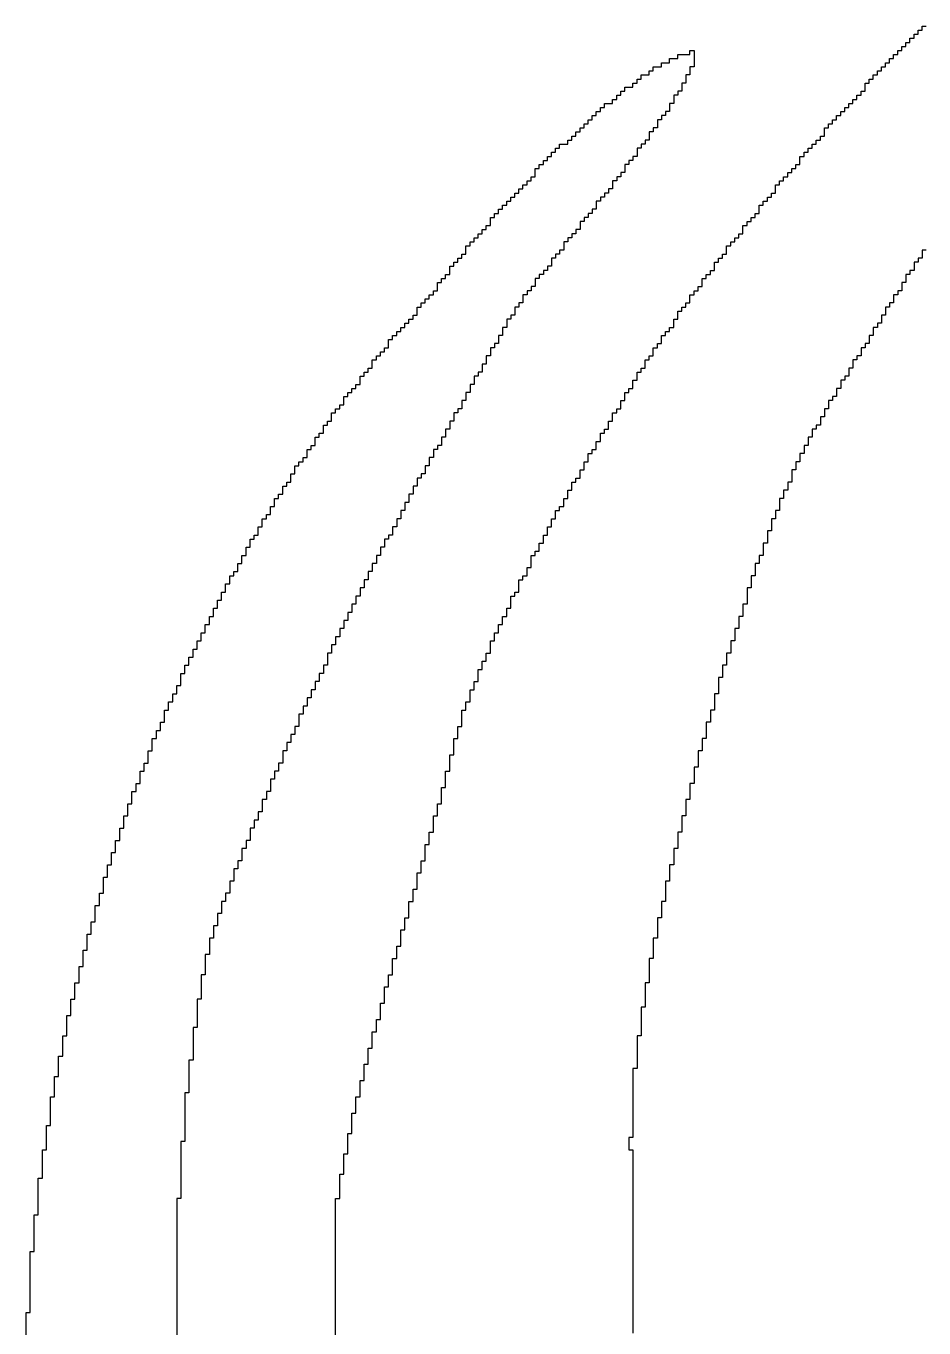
# Model space of a CAD drawing. Header units: millimetres. Extents: x 536434 to 536922, y 4231735 to 4231855.
# Drawn here: x 536458.13 to 536459.249, y 4231772.034 to 4231773.659 of the extents above; entities that cross this region are included whole.
import ezdxf

# ---------------------------------------------------------------- set-up
doc = ezdxf.new("R2010")
doc.units = ezdxf.units.MM
doc.linetypes.add('DUZ', pattern=[0])
doc.layers.get('0').update_dxf_attribs({"lineweight": 13})
doc.layers.add('MURAT_ANTET', color=7, linetype='DUZ')
doc.layers.add('R2V', color=7, linetype='Continuous')

# ---------------------------------------------------------------- blocks, each defined once
blk = doc.blocks.new('tamay')
at = {"layer": 'R2V', "color": 0}
for points in [[(1480.95, 3629.48, 0), (1478.46, 3629.48, 0), (1478.46, 3624.5, 0), (1475.97, 3624.5, 0), (1475.97, 3622.01, 0), (1473.48, 3622.01, 0), (1473.48, 3617.03, 0), (1470.99, 3617.03, 0), (1470.99, 3614.53, 0), (1468.5, 3614.53, 0), (1468.5, 3609.55, 0), (1466, 3609.55, 0), (1466, 3604.57, 0), (1463.51, 3604.57, 0), (1463.51, 3602.08, 0), (1461.02, 3602.08, 0), (1461.02, 3597.09, 0), (1458.53, 3597.09, 0), (1458.53, 3594.6, 0), (1456.04, 3594.6, 0), (1456.04, 3589.62, 0), (1453.55, 3589.62, 0), (1453.55, 3584.64, 0), (1451.06, 3584.64, 0), (1451.06, 3582.15, 0), (1448.56, 3582.15, 0), (1448.56, 3577.16, 0), (1446.07, 3577.16, 0), (1446.07, 3572.18, 0), (1443.58, 3572.18, 0), (1443.58, 3569.69, 0), (1441.09, 3569.69, 0), (1441.09, 3564.71, 0), (1438.6, 3564.71, 0), (1438.6, 3562.21, 0), (1436.11, 3562.21, 0), (1436.11, 3557.23, 0), (1433.62, 3557.23, 0), (1433.62, 3552.25, 0), (1431.12, 3552.25, 0), (1431.12, 3549.76, 0), (1428.63, 3549.76, 0), (1428.63, 3544.77, 0), (1426.14, 3544.77, 0), (1426.14, 3539.79, 0), (1423.65, 3539.79, 0), (1423.65, 3537.3, 0), (1421.16, 3537.3, 0), (1421.16, 3532.32, 0), (1418.67, 3532.32, 0), (1418.67, 3527.34, 0), (1416.18, 3527.34, 0), (1416.18, 3522.35, 0), (1413.68, 3522.35, 0), (1413.68, 3519.86, 0), (1411.19, 3519.86, 0), (1411.19, 3514.88, 0), (1408.7, 3514.88, 0), (1408.7, 3509.9, 0), (1406.21, 3509.9, 0), (1406.21, 3504.91, 0), (1403.72, 3504.91, 0), (1403.72, 3499.93, 0), (1401.23, 3499.93, 0), (1401.23, 3494.95, 0), (1398.74, 3494.95, 0), (1398.74, 3487.47, 0), (1396.24, 3487.47, 0), (1396.24, 3482.49, 0), (1393.75, 3482.49, 0), (1393.75, 3477.51, 0), (1391.26, 3477.51, 0), (1391.26, 3470.03, 0), (1388.77, 3470.03, 0), (1388.77, 3465.05, 0), (1386.28, 3465.05, 0), (1386.28, 3457.58, 0), (1383.79, 3457.58, 0), (1383.79, 3450.1, 0), (1381.3, 3450.1, 0), (1381.3, 3442.63, 0), (1378.8, 3442.63, 0), (1378.8, 3437.64, 0), (1376.31, 3437.64, 0), (1376.31, 3430.17, 0), (1373.82, 3430.17, 0), (1373.82, 3422.7, 0), (1371.33, 3422.7, 0), (1371.33, 3412.73, 0), (1368.84, 3412.73, 0), (1368.84, 3405.26, 0), (1366.35, 3405.26, 0), (1366.35, 3397.78, 0), (1363.86, 3397.78, 0), (1363.86, 3390.31, 0), (1361.36, 3390.31, 0), (1361.36, 3382.83, 0), (1358.87, 3382.83, 0), (1358.87, 3375.36, 0), (1356.38, 3375.36, 0), (1356.38, 3367.88, 0), (1353.89, 3367.88, 0), (1353.89, 3357.92, 0), (1351.4, 3357.92, 0), (1351.4, 3347.95, 0), (1348.91, 3347.95, 0), (1348.91, 3340.48, 0), (1346.42, 3340.48, 0), (1346.42, 3330.51, 0), (1343.92, 3330.51, 0), (1343.92, 3323.04, 0), (1341.43, 3323.04, 0), (1341.43, 3313.07, 0), (1338.94, 3313.07, 0), (1338.94, 3303.11, 0), (1336.45, 3303.11, 0), (1336.45, 3293.14, 0), (1333.96, 3293.14, 0), (1333.96, 3283.18, 0), (1331.47, 3283.18, 0), (1331.47, 3273.21, 0), (1328.98, 3273.21, 0), (1328.98, 3263.25, 0), (1326.48, 3263.25, 0), (1326.48, 3253.28, 0), (1323.99, 3253.28, 0), (1323.99, 3243.31, 0), (1321.5, 3243.31, 0), (1321.5, 3230.86, 0), (1319.01, 3230.86, 0), (1319.01, 3220.89, 0), (1316.52, 3220.89, 0), (1316.52, 3208.43, 0), (1314.03, 3208.43, 0), (1314.03, 3195.98, 0), (1311.54, 3195.98, 0), (1311.54, 3181.03, 0), (1309.05, 3181.03, 0), (1309.05, 3166.08, 0), (1306.55, 3166.08, 0), (1306.55, 3148.64, 0), (1304.06, 3148.64, 0), (1304.06, 3128.71, 0), (1301.57, 3128.71, 0), (1301.57, 3086.36, 0), (1299.08, 3086.36, 0), (1299.08, 3078.88, 0), (1301.57, 3078.88, 0), (1301.57, 2966.77, 0)], [(1119.7, 2919.43, 0), (1119.7, 3048.98, 0), (1122.19, 3048.98, 0), (1122.19, 3063.93, 0), (1124.68, 3063.93, 0), (1124.68, 3076.39, 0), (1127.17, 3076.39, 0), (1127.17, 3088.85, 0), (1129.66, 3088.85, 0), (1129.66, 3101.3, 0), (1132.16, 3101.3, 0), (1132.16, 3111.27, 0), (1134.65, 3111.27, 0), (1134.65, 3121.24, 0), (1137.14, 3121.24, 0), (1137.14, 3131.2, 0), (1139.63, 3131.2, 0), (1139.63, 3141.17, 0), (1142.12, 3141.17, 0), (1142.12, 3151.13, 0), (1144.61, 3151.13, 0), (1144.61, 3158.61, 0), (1147.1, 3158.61, 0), (1147.1, 3168.57, 0), (1149.6, 3168.57, 0), (1149.6, 3178.54, 0), (1152.09, 3178.54, 0), (1152.09, 3186.01, 0), (1154.58, 3186.01, 0), (1154.58, 3195.98, 0), (1157.07, 3195.98, 0), (1157.07, 3203.45, 0), (1159.56, 3203.45, 0), (1159.56, 3213.42, 0), (1162.05, 3213.42, 0), (1162.05, 3220.89, 0), (1164.54, 3220.89, 0), (1164.54, 3230.86, 0), (1167.04, 3230.86, 0), (1167.04, 3238.33, 0), (1169.53, 3238.33, 0), (1169.53, 3248.3, 0), (1172.02, 3248.3, 0), (1172.02, 3255.77, 0), (1174.51, 3255.77, 0), (1174.51, 3265.74, 0), (1177, 3265.74, 0), (1177, 3273.21, 0), (1179.49, 3273.21, 0), (1179.49, 3283.18, 0), (1181.98, 3283.18, 0), (1181.98, 3290.65, 0), (1184.47, 3290.65, 0), (1184.47, 3300.62, 0), (1186.97, 3300.62, 0), (1186.97, 3310.58, 0), (1189.46, 3310.58, 0), (1189.46, 3320.55, 0), (1191.95, 3320.55, 0), (1191.95, 3330.51, 0), (1194.44, 3330.51, 0), (1194.44, 3337.99, 0), (1196.93, 3337.99, 0), (1196.93, 3347.95, 0), (1199.42, 3347.95, 0), (1199.42, 3352.94, 0), (1201.91, 3352.94, 0), (1201.91, 3360.41, 0), (1204.41, 3360.41, 0), (1204.41, 3365.39, 0), (1206.9, 3365.39, 0), (1206.9, 3372.87, 0), (1209.39, 3372.87, 0), (1209.39, 3377.85, 0), (1211.88, 3377.85, 0), (1211.88, 3382.83, 0), (1214.37, 3382.83, 0), (1214.37, 3390.31, 0), (1216.86, 3390.31, 0), (1216.86, 3395.29, 0), (1219.35, 3395.29, 0), (1219.35, 3400.27, 0), (1221.85, 3400.27, 0), (1221.85, 3405.26, 0), (1224.34, 3405.26, 0), (1224.34, 3410.24, 0), (1226.83, 3410.24, 0), (1226.83, 3417.71, 0), (1229.32, 3417.71, 0), (1229.32, 3420.2, 0), (1231.81, 3420.2, 0), (1231.81, 3427.68, 0), (1234.3, 3427.68, 0), (1234.3, 3430.17, 0), (1236.79, 3430.17, 0), (1236.79, 3435.15, 0), (1239.29, 3435.15, 0), (1239.29, 3442.63, 0), (1241.78, 3442.63, 0), (1241.78, 3445.12, 0), (1244.27, 3445.12, 0), (1244.27, 3450.1, 0), (1246.76, 3450.1, 0), (1246.76, 3455.08, 0), (1249.25, 3455.08, 0), (1249.25, 3460.07, 0), (1251.74, 3460.07, 0), (1251.74, 3465.05, 0), (1254.23, 3465.05, 0), (1254.23, 3470.03, 0), (1256.73, 3470.03, 0), (1256.73, 3472.52, 0), (1259.22, 3472.52, 0), (1259.22, 3477.51, 0), (1261.71, 3477.51, 0), (1261.71, 3482.49, 0), (1264.2, 3482.49, 0), (1264.2, 3487.47, 0), (1266.69, 3487.47, 0), (1266.69, 3489.96, 0), (1269.18, 3489.96, 0), (1269.18, 3494.95, 0), (1271.67, 3494.95, 0), (1271.67, 3499.93, 0), (1274.17, 3499.93, 0), (1274.17, 3504.91, 0), (1276.66, 3504.91, 0), (1276.66, 3507.4, 0), (1279.15, 3507.4, 0), (1279.15, 3512.39, 0), (1281.64, 3512.39, 0), (1281.64, 3517.37, 0), (1284.13, 3517.37, 0), (1284.13, 3519.86, 0), (1286.62, 3519.86, 0), (1286.62, 3524.84, 0), (1289.11, 3524.84, 0), (1289.11, 3529.83, 0), (1291.61, 3529.83, 0), (1291.61, 3532.32, 0), (1294.1, 3532.32, 0), (1294.1, 3537.3, 0), (1296.59, 3537.3, 0), (1296.59, 3542.28, 0), (1299.08, 3542.28, 0), (1299.08, 3544.77, 0), (1301.57, 3544.77, 0), (1301.57, 3549.76, 0), (1304.06, 3549.76, 0), (1304.06, 3554.74, 0), (1306.55, 3554.74, 0), (1306.55, 3557.23, 0), (1309.05, 3557.23, 0), (1309.05, 3562.21, 0), (1311.54, 3562.21, 0), (1311.54, 3564.71, 0), (1314.03, 3564.71, 0), (1314.03, 3569.69, 0), (1316.52, 3569.69, 0), (1316.52, 3572.18, 0), (1319.01, 3572.18, 0), (1319.01, 3577.16, 0), (1321.5, 3577.16, 0), (1321.5, 3579.65, 0), (1323.99, 3579.65, 0), (1323.99, 3582.15, 0), (1326.48, 3582.15, 0), (1326.48, 3587.13, 0), (1328.98, 3587.13, 0), (1328.98, 3592.11, 0), (1331.47, 3592.11, 0), (1331.47, 3594.6, 0), (1333.96, 3594.6, 0), (1333.96, 3597.09, 0), (1336.45, 3597.09, 0), (1336.45, 3602.08, 0), (1338.94, 3602.08, 0), (1338.94, 3604.57, 0), (1341.43, 3604.57, 0), (1341.43, 3607.06, 0), (1343.92, 3607.06, 0), (1343.92, 3612.04, 0), (1346.42, 3612.04, 0), (1346.42, 3614.53, 0), (1348.91, 3614.53, 0), (1348.91, 3617.03, 0), (1351.4, 3617.03, 0), (1351.4, 3622.01, 0), (1353.89, 3622.01, 0), (1353.89, 3624.5, 0), (1356.38, 3624.5, 0), (1356.38, 3626.99, 0), (1358.87, 3626.99, 0), (1358.87, 3631.97, 0), (1361.36, 3631.97, 0), (1361.36, 3634.47, 0), (1363.86, 3634.47, 0), (1363.86, 3636.96, 0), (1366.35, 3636.96, 0), (1366.35, 3639.45, 0), (1368.84, 3639.45, 0), (1368.84, 3644.43, 0), (1371.33, 3644.43, 0), (1371.33, 3646.92, 0), (1373.82, 3646.92, 0), (1373.82, 3649.41, 0), (1376.31, 3649.41, 0), (1376.31, 3651.91, 0), (1378.8, 3651.91, 0), (1378.8, 3656.89, 0), (1381.3, 3656.89, 0), (1381.3, 3659.38, 0), (1383.79, 3659.38, 0), (1383.79, 3661.87, 0), (1386.28, 3661.87, 0), (1386.28, 3664.36, 0), (1388.77, 3664.36, 0), (1388.77, 3669.35, 0), (1391.26, 3669.35, 0), (1391.26, 3671.84, 0), (1393.75, 3671.84, 0), (1393.75, 3674.33, 0), (1396.24, 3674.33, 0), (1396.24, 3676.82, 0), (1398.74, 3676.82, 0), (1398.74, 3679.31, 0), (1401.23, 3679.31, 0), (1401.23, 3681.8, 0), (1403.72, 3681.8, 0), (1403.72, 3686.79, 0), (1406.21, 3686.79, 0), (1406.21, 3689.28, 0), (1408.7, 3689.28, 0), (1408.7, 3691.77, 0), (1411.19, 3691.77, 0), (1411.19, 3694.26, 0), (1413.68, 3694.26, 0), (1413.68, 3696.75, 0), (1416.18, 3696.75, 0), (1416.18, 3699.24, 0), (1418.67, 3699.24, 0), (1418.67, 3704.22, 0), (1421.16, 3704.22, 0), (1421.16, 3706.72, 0), (1423.65, 3706.72, 0), (1423.65, 3709.21, 0), (1426.14, 3709.21, 0), (1426.14, 3711.7, 0), (1428.63, 3711.7, 0), (1428.63, 3714.19, 0), (1431.12, 3714.19, 0), (1431.12, 3716.68, 0), (1433.62, 3716.68, 0), (1433.62, 3719.17, 0), (1436.11, 3719.17, 0), (1436.11, 3721.66, 0), (1438.6, 3721.66, 0), (1438.6, 3724.16, 0), (1441.09, 3724.16, 0), (1441.09, 3726.65, 0), (1443.58, 3726.65, 0), (1443.58, 3731.63, 0), (1446.07, 3731.63, 0), (1446.07, 3734.12, 0), (1448.56, 3734.12, 0), (1448.56, 3736.61, 0), (1451.06, 3736.61, 0), (1451.06, 3739.1, 0), (1453.55, 3739.1, 0), (1453.55, 3741.6, 0), (1456.04, 3741.6, 0), (1456.04, 3744.09, 0), (1458.53, 3744.09, 0), (1458.53, 3746.58, 0), (1461.02, 3746.58, 0), (1461.02, 3749.07, 0), (1463.51, 3749.07, 0), (1463.51, 3751.56, 0), (1466, 3751.56, 0), (1466, 3754.05, 0), (1468.5, 3754.05, 0), (1468.5, 3756.54, 0), (1470.99, 3756.54, 0), (1470.99, 3759.04, 0), (1473.48, 3759.04, 0), (1473.48, 3761.53, 0), (1475.97, 3761.53, 0), (1475.97, 3764.02, 0), (1478.46, 3764.02, 0), (1478.46, 3766.51, 0), (1480.95, 3766.51, 0)], [(1338.94, 3751.56, 0), (1338.94, 3751.56, 0), (1338.94, 3741.6, 0), (1336.45, 3741.6, 0), (1336.45, 3736.61, 0), (1333.96, 3736.61, 0), (1333.96, 3731.63, 0), (1331.47, 3731.63, 0), (1331.47, 3726.65, 0), (1328.98, 3726.65, 0), (1328.98, 3724.16, 0), (1326.48, 3724.16, 0), (1326.48, 3719.17, 0), (1323.99, 3719.17, 0), (1323.99, 3714.19, 0), (1321.5, 3714.19, 0), (1321.5, 3711.7, 0), (1319.01, 3711.7, 0), (1319.01, 3709.21, 0), (1316.52, 3709.21, 0), (1316.52, 3704.22, 0), (1314.03, 3704.22, 0), (1314.03, 3701.73, 0), (1311.54, 3701.73, 0), (1311.54, 3696.75, 0), (1309.05, 3696.75, 0), (1309.05, 3694.26, 0), (1306.55, 3694.26, 0), (1306.55, 3691.77, 0), (1304.06, 3691.77, 0), (1304.06, 3686.79, 0), (1301.57, 3686.79, 0), (1301.57, 3684.29, 0), (1299.08, 3684.29, 0), (1299.08, 3681.8, 0), (1296.59, 3681.8, 0), (1296.59, 3676.82, 0), (1294.1, 3676.82, 0), (1294.1, 3674.33, 0), (1291.61, 3674.33, 0), (1291.61, 3671.84, 0), (1289.11, 3671.84, 0), (1289.11, 3666.85, 0), (1286.62, 3666.85, 0), (1286.62, 3664.36, 0), (1284.13, 3664.36, 0), (1284.13, 3661.87, 0), (1281.64, 3661.87, 0), (1281.64, 3659.38, 0), (1279.15, 3659.38, 0), (1279.15, 3654.4, 0), (1276.66, 3654.4, 0), (1276.66, 3651.91, 0), (1274.17, 3651.91, 0), (1274.17, 3649.41, 0), (1271.67, 3649.41, 0), (1271.67, 3646.92, 0), (1269.18, 3646.92, 0), (1269.18, 3641.94, 0), (1266.69, 3641.94, 0), (1266.69, 3639.45, 0), (1264.2, 3639.45, 0), (1264.2, 3636.96, 0), (1261.71, 3636.96, 0), (1261.71, 3634.47, 0), (1259.22, 3634.47, 0), (1259.22, 3629.48, 0), (1256.73, 3629.48, 0), (1256.73, 3626.99, 0), (1254.23, 3626.99, 0), (1254.23, 3624.5, 0), (1251.74, 3624.5, 0), (1251.74, 3619.52, 0), (1249.25, 3619.52, 0), (1249.25, 3617.03, 0), (1246.76, 3617.03, 0), (1246.76, 3614.53, 0), (1244.27, 3614.53, 0), (1244.27, 3612.04, 0), (1241.78, 3612.04, 0), (1241.78, 3607.06, 0), (1239.29, 3607.06, 0), (1239.29, 3604.57, 0), (1236.79, 3604.57, 0), (1236.79, 3602.08, 0), (1234.3, 3602.08, 0), (1234.3, 3597.09, 0), (1231.81, 3597.09, 0), (1231.81, 3594.6, 0), (1229.32, 3594.6, 0), (1229.32, 3589.62, 0), (1226.83, 3589.62, 0), (1226.83, 3587.13, 0), (1224.34, 3587.13, 0), (1224.34, 3582.15, 0), (1221.85, 3582.15, 0), (1221.85, 3577.16, 0), (1219.35, 3577.16, 0), (1219.35, 3572.18, 0), (1216.86, 3572.18, 0), (1216.86, 3569.69, 0), (1214.37, 3569.69, 0), (1214.37, 3564.71, 0), (1211.88, 3564.71, 0), (1211.88, 3559.72, 0), (1209.39, 3559.72, 0), (1209.39, 3554.74, 0), (1206.9, 3554.74, 0), (1206.9, 3552.25, 0), (1204.41, 3552.25, 0), (1204.41, 3547.27, 0), (1201.91, 3547.27, 0), (1201.91, 3542.28, 0), (1199.42, 3542.28, 0), (1199.42, 3537.3, 0), (1196.93, 3537.3, 0), (1196.93, 3532.32, 0), (1194.44, 3532.32, 0), (1194.44, 3529.83, 0), (1191.95, 3529.83, 0), (1191.95, 3524.84, 0), (1189.46, 3524.84, 0), (1189.46, 3519.86, 0), (1186.97, 3519.86, 0), (1186.97, 3514.88, 0), (1184.47, 3514.88, 0), (1184.47, 3509.9, 0), (1181.98, 3509.9, 0), (1181.98, 3507.4, 0), (1179.49, 3507.4, 0), (1179.49, 3502.42, 0), (1177, 3502.42, 0), (1177, 3497.44, 0), (1174.51, 3497.44, 0), (1174.51, 3492.46, 0), (1172.02, 3492.46, 0), (1172.02, 3489.96, 0), (1169.53, 3489.96, 0), (1169.53, 3484.98, 0), (1167.04, 3484.98, 0), (1167.04, 3480, 0), (1164.54, 3480, 0), (1164.54, 3475.02, 0), (1162.05, 3475.02, 0), (1162.05, 3470.03, 0), (1159.56, 3470.03, 0), (1159.56, 3465.05, 0), (1157.07, 3465.05, 0), (1157.07, 3460.07, 0), (1154.58, 3460.07, 0), (1154.58, 3455.08, 0), (1152.09, 3455.08, 0), (1152.09, 3452.59, 0), (1149.6, 3452.59, 0), (1149.6, 3447.61, 0), (1147.1, 3447.61, 0), (1147.1, 3442.63, 0), (1144.61, 3442.63, 0), (1144.61, 3437.64, 0), (1142.12, 3437.64, 0), (1142.12, 3432.66, 0), (1139.63, 3432.66, 0), (1139.63, 3427.68, 0), (1137.14, 3427.68, 0), (1137.14, 3422.7, 0), (1134.65, 3422.7, 0), (1134.65, 3417.71, 0), (1132.16, 3417.71, 0), (1132.16, 3412.73, 0), (1129.66, 3412.73, 0), (1129.66, 3407.75, 0), (1127.17, 3407.75, 0), (1127.17, 3402.76, 0), (1124.68, 3402.76, 0), (1124.68, 3397.78, 0), (1122.19, 3397.78, 0), (1122.19, 3392.8, 0), (1119.7, 3392.8, 0), (1119.7, 3387.82, 0), (1117.21, 3387.82, 0), (1117.21, 3382.83, 0), (1114.72, 3382.83, 0), (1114.72, 3375.36, 0), (1112.22, 3375.36, 0), (1112.22, 3370.38, 0), (1109.73, 3370.38, 0), (1109.73, 3365.39, 0), (1107.24, 3365.39, 0), (1107.24, 3360.41, 0), (1104.75, 3360.41, 0), (1104.75, 3355.43, 0), (1102.26, 3355.43, 0), (1102.26, 3350.44, 0), (1099.77, 3350.44, 0), (1099.77, 3345.46, 0), (1097.28, 3345.46, 0), (1097.28, 3337.99, 0), (1094.78, 3337.99, 0), (1094.78, 3333, 0), (1092.29, 3333, 0), (1092.29, 3328.02, 0), (1089.8, 3328.02, 0), (1089.8, 3323.04, 0), (1087.31, 3323.04, 0), (1087.31, 3315.56, 0), (1084.82, 3315.56, 0), (1084.82, 3310.58, 0), (1082.33, 3310.58, 0), (1082.33, 3305.6, 0), (1079.84, 3305.6, 0), (1079.84, 3298.12, 0), (1077.34, 3298.12, 0), (1077.34, 3293.14, 0), (1074.85, 3293.14, 0), (1074.85, 3285.67, 0), (1072.36, 3285.67, 0), (1072.36, 3280.69, 0), (1069.87, 3280.69, 0), (1069.87, 3275.7, 0), (1067.38, 3275.7, 0), (1067.38, 3268.23, 0), (1064.89, 3268.23, 0), (1064.89, 3263.25, 0), (1062.4, 3263.25, 0), (1062.4, 3255.77, 0), (1059.9, 3255.77, 0), (1059.9, 3250.79, 0), (1057.41, 3250.79, 0), (1057.41, 3243.31, 0), (1054.92, 3243.31, 0), (1054.92, 3235.84, 0), (1052.43, 3235.84, 0), (1052.43, 3230.86, 0), (1049.94, 3230.86, 0), (1049.94, 3223.38, 0), (1047.45, 3223.38, 0), (1047.45, 3215.91, 0), (1044.96, 3215.91, 0), (1044.96, 3208.43, 0), (1042.46, 3208.43, 0), (1042.46, 3198.47, 0), (1039.97, 3198.47, 0), (1039.97, 3186.01, 0), (1037.48, 3186.01, 0), (1037.48, 3171.06, 0), (1034.99, 3171.06, 0), (1034.99, 3153.62, 0), (1032.5, 3153.62, 0), (1032.5, 3133.69, 0), (1030.01, 3133.69, 0), (1030.01, 3113.76, 0), (1027.52, 3113.76, 0), (1027.52, 3083.86, 0), (1025.02, 3083.86, 0), (1025.02, 3048.98, 0), (1022.53, 3048.98, 0), (1022.53, 2874.59, 0)], [(930.35, 2844.69, 0), (930.35, 2979.22, 0), (932.84, 2979.22, 0), (932.84, 3016.6, 0), (935.33, 3016.6, 0), (935.33, 3039.02, 0), (937.82, 3039.02, 0), (937.82, 3061.44, 0), (940.32, 3061.44, 0), (940.32, 3078.88, 0), (942.81, 3078.88, 0), (942.81, 3093.83, 0), (945.3, 3093.83, 0), (945.3, 3111.27, 0), (947.79, 3111.27, 0), (947.79, 3123.73, 0), (950.28, 3123.73, 0), (950.28, 3136.18, 0), (952.77, 3136.18, 0), (952.77, 3148.64, 0), (955.26, 3148.64, 0), (955.26, 3161.1, 0), (957.76, 3161.1, 0), (957.76, 3171.06, 0), (960.25, 3171.06, 0), (960.25, 3181.03, 0), (962.74, 3181.03, 0), (962.74, 3190.99, 0), (965.23, 3190.99, 0), (965.23, 3200.96, 0), (967.72, 3200.96, 0), (967.72, 3210.93, 0), (970.21, 3210.93, 0), (970.21, 3218.4, 0), (972.7, 3218.4, 0), (972.7, 3228.37, 0), (975.2, 3228.37, 0), (975.2, 3235.84, 0), (977.69, 3235.84, 0), (977.69, 3245.81, 0), (980.18, 3245.81, 0), (980.18, 3253.28, 0), (982.67, 3253.28, 0), (982.67, 3260.75, 0), (985.16, 3260.75, 0), (985.16, 3268.23, 0), (987.65, 3268.23, 0), (987.65, 3275.7, 0), (990.14, 3275.7, 0), (990.14, 3283.18, 0), (992.64, 3283.18, 0), (992.64, 3290.65, 0), (995.13, 3290.65, 0), (995.13, 3298.12, 0), (997.62, 3298.12, 0), (997.62, 3303.11, 0), (1000.11, 3303.11, 0), (1000.11, 3310.58, 0), (1002.6, 3310.58, 0), (1002.6, 3315.56, 0), (1005.09, 3315.56, 0), (1005.09, 3323.04, 0), (1007.58, 3323.04, 0), (1007.58, 3330.51, 0), (1010.08, 3330.51, 0), (1010.08, 3335.5, 0), (1012.57, 3335.5, 0), (1012.57, 3340.48, 0), (1015.06, 3340.48, 0), (1015.06, 3347.95, 0), (1017.55, 3347.95, 0), (1017.55, 3352.94, 0), (1020.04, 3352.94, 0), (1020.04, 3357.92, 0), (1022.53, 3357.92, 0), (1022.53, 3362.9, 0), (1025.02, 3362.9, 0), (1025.02, 3370.38, 0), (1027.52, 3370.38, 0), (1027.52, 3375.36, 0), (1030.01, 3375.36, 0), (1030.01, 3380.34, 0), (1032.5, 3380.34, 0), (1032.5, 3385.32, 0), (1034.99, 3385.32, 0), (1034.99, 3390.31, 0), (1037.48, 3390.31, 0), (1037.48, 3395.29, 0), (1039.97, 3395.29, 0), (1039.97, 3400.27, 0), (1042.46, 3400.27, 0), (1042.46, 3405.26, 0), (1044.96, 3405.26, 0), (1044.96, 3410.24, 0), (1047.45, 3410.24, 0), (1047.45, 3415.22, 0), (1049.94, 3415.22, 0), (1049.94, 3420.2, 0), (1052.43, 3420.2, 0), (1052.43, 3425.19, 0), (1054.92, 3425.19, 0), (1054.92, 3430.17, 0), (1057.41, 3430.17, 0), (1057.41, 3432.66, 0), (1059.9, 3432.66, 0), (1059.9, 3437.64, 0), (1062.4, 3437.64, 0), (1062.4, 3442.63, 0), (1064.89, 3442.63, 0), (1064.89, 3447.61, 0), (1067.38, 3447.61, 0), (1067.38, 3452.59, 0), (1069.87, 3452.59, 0), (1069.87, 3455.08, 0), (1072.36, 3455.08, 0), (1072.36, 3460.07, 0), (1074.85, 3460.07, 0), (1074.85, 3465.05, 0), (1077.34, 3465.05, 0), (1077.34, 3467.54, 0), (1079.84, 3467.54, 0), (1079.84, 3472.52, 0), (1082.33, 3472.52, 0), (1082.33, 3477.51, 0), (1084.82, 3477.51, 0), (1084.82, 3480, 0), (1087.31, 3480, 0), (1087.31, 3484.98, 0), (1089.8, 3484.98, 0), (1089.8, 3487.47, 0), (1092.29, 3487.47, 0), (1092.29, 3492.46, 0), (1094.78, 3492.46, 0), (1094.78, 3497.44, 0), (1097.28, 3497.44, 0), (1097.28, 3499.93, 0), (1099.77, 3499.93, 0), (1099.77, 3502.42, 0), (1102.26, 3502.42, 0), (1102.26, 3507.4, 0), (1104.75, 3507.4, 0), (1104.75, 3509.9, 0), (1107.24, 3509.9, 0), (1107.24, 3514.88, 0), (1109.73, 3514.88, 0), (1109.73, 3517.37, 0), (1112.22, 3517.37, 0), (1112.22, 3522.35, 0), (1114.72, 3522.35, 0), (1114.72, 3524.84, 0), (1117.21, 3524.84, 0), (1117.21, 3529.83, 0), (1119.7, 3529.83, 0), (1119.7, 3532.32, 0), (1122.19, 3532.32, 0), (1122.19, 3534.81, 0), (1124.68, 3534.81, 0), (1124.68, 3539.79, 0), (1127.17, 3539.79, 0), (1127.17, 3542.28, 0), (1129.66, 3542.28, 0), (1129.66, 3544.77, 0), (1132.16, 3544.77, 0), (1132.16, 3547.27, 0), (1134.65, 3547.27, 0), (1134.65, 3552.25, 0), (1137.14, 3552.25, 0), (1137.14, 3554.74, 0), (1139.63, 3554.74, 0), (1139.63, 3557.23, 0), (1142.12, 3557.23, 0), (1142.12, 3562.21, 0), (1144.61, 3562.21, 0), (1144.61, 3564.71, 0), (1147.1, 3564.71, 0), (1147.1, 3567.2, 0), (1149.6, 3567.2, 0), (1149.6, 3569.69, 0), (1152.09, 3569.69, 0), (1152.09, 3574.67, 0), (1154.58, 3574.67, 0), (1154.58, 3577.16, 0), (1157.07, 3577.16, 0), (1157.07, 3579.65, 0), (1159.56, 3579.65, 0), (1159.56, 3582.15, 0), (1162.05, 3582.15, 0), (1162.05, 3584.64, 0), (1164.54, 3584.64, 0), (1164.54, 3587.13, 0), (1167.04, 3587.13, 0), (1167.04, 3589.62, 0), (1169.53, 3589.62, 0), (1169.53, 3594.6, 0), (1172.02, 3594.6, 0), (1172.02, 3597.09, 0), (1174.51, 3597.09, 0), (1174.51, 3599.59, 0), (1177, 3599.59, 0), (1177, 3602.08, 0), (1179.49, 3602.08, 0), (1179.49, 3604.57, 0), (1181.98, 3604.57, 0), (1181.98, 3609.55, 0), (1184.47, 3609.55, 0), (1184.47, 3612.04, 0), (1186.97, 3612.04, 0), (1186.97, 3614.53, 0), (1189.46, 3614.53, 0), (1189.46, 3619.52, 0), (1191.95, 3619.52, 0), (1191.95, 3622.01, 0), (1194.44, 3622.01, 0), (1194.44, 3624.5, 0), (1196.93, 3624.5, 0), (1196.93, 3626.99, 0), (1199.42, 3626.99, 0), (1199.42, 3631.97, 0), (1201.91, 3631.97, 0), (1201.91, 3634.47, 0), (1204.41, 3634.47, 0), (1204.41, 3636.96, 0), (1206.9, 3636.96, 0), (1206.9, 3639.45, 0), (1209.39, 3639.45, 0), (1209.39, 3641.94, 0), (1211.88, 3641.94, 0), (1211.88, 3644.43, 0), (1214.37, 3644.43, 0), (1214.37, 3649.41, 0), (1216.86, 3649.41, 0), (1216.86, 3651.91, 0), (1219.35, 3651.91, 0), (1219.35, 3654.4, 0), (1221.85, 3654.4, 0), (1221.85, 3656.89, 0), (1224.34, 3656.89, 0), (1224.34, 3659.38, 0), (1226.83, 3659.38, 0), (1226.83, 3661.87, 0), (1229.32, 3661.87, 0), (1229.32, 3664.36, 0), (1231.81, 3664.36, 0), (1231.81, 3666.85, 0), (1234.3, 3666.85, 0), (1234.3, 3669.35, 0), (1236.79, 3669.35, 0), (1236.79, 3671.84, 0), (1239.29, 3671.84, 0), (1239.29, 3674.33, 0), (1241.78, 3674.33, 0), (1241.78, 3679.31, 0), (1244.27, 3679.31, 0), (1244.27, 3681.8, 0), (1246.76, 3681.8, 0), (1246.76, 3684.29, 0), (1249.25, 3684.29, 0), (1249.25, 3686.79, 0), (1251.74, 3686.79, 0), (1251.74, 3689.28, 0), (1254.23, 3689.28, 0), (1254.23, 3691.77, 0), (1256.73, 3691.77, 0), (1256.73, 3694.26, 0), (1261.71, 3694.26, 0), (1261.71, 3696.75, 0), (1264.2, 3696.75, 0), (1264.2, 3699.24, 0), (1266.69, 3699.24, 0), (1266.69, 3701.73, 0), (1269.18, 3701.73, 0), (1269.18, 3704.22, 0), (1271.67, 3704.22, 0), (1271.67, 3706.72, 0), (1274.17, 3706.72, 0), (1274.17, 3709.21, 0), (1276.66, 3709.21, 0), (1276.66, 3711.7, 0), (1279.15, 3711.7, 0), (1279.15, 3714.19, 0), (1281.64, 3714.19, 0), (1281.64, 3716.68, 0), (1284.13, 3716.68, 0), (1284.13, 3719.17, 0), (1289.11, 3719.17, 0), (1289.11, 3721.66, 0), (1291.61, 3721.66, 0), (1291.61, 3724.16, 0), (1294.1, 3724.16, 0), (1294.1, 3726.65, 0), (1296.59, 3726.65, 0), (1296.59, 3729.14, 0), (1301.57, 3729.14, 0), (1301.57, 3731.63, 0), (1304.06, 3731.63, 0), (1304.06, 3734.12, 0), (1306.55, 3734.12, 0), (1306.55, 3736.61, 0), (1311.54, 3736.61, 0), (1311.54, 3739.1, 0), (1314.03, 3739.1, 0), (1314.03, 3741.6, 0), (1319.01, 3741.6, 0), (1319.01, 3744.09, 0), (1323.99, 3744.09, 0), (1323.99, 3746.58, 0), (1328.98, 3746.58, 0), (1328.98, 3749.07, 0), (1336.45, 3749.07, 0), (1336.45, 3751.56, 0), (1338.94, 3751.56, 0)]]:
    blk.add_polyline3d(points, dxfattribs=at)
blk = doc.blocks.new('TAMAY_MIMARLIK_LOGO')
at = {"xscale": 0.0334714343440827, "yscale": 0.0334714343440827, "zscale": 0.0334714343440827}
blk.add_blockref('tamay', (-161.366, -132.194), dxfattribs=at)

msp = doc.modelspace()

# ---------------------------------------------------------------- block references
at = {"layer": 'MURAT_ANTET', "xscale": 0.0609170438028925, "yscale": 0.0609170438028925, "zscale": 0.0609170438028925}
msp.add_blockref('TAMAY_MIMARLIK_LOGO', (536466.0626, 4231774.0318), dxfattribs=at)

doc.saveas('drawing.dxf')
